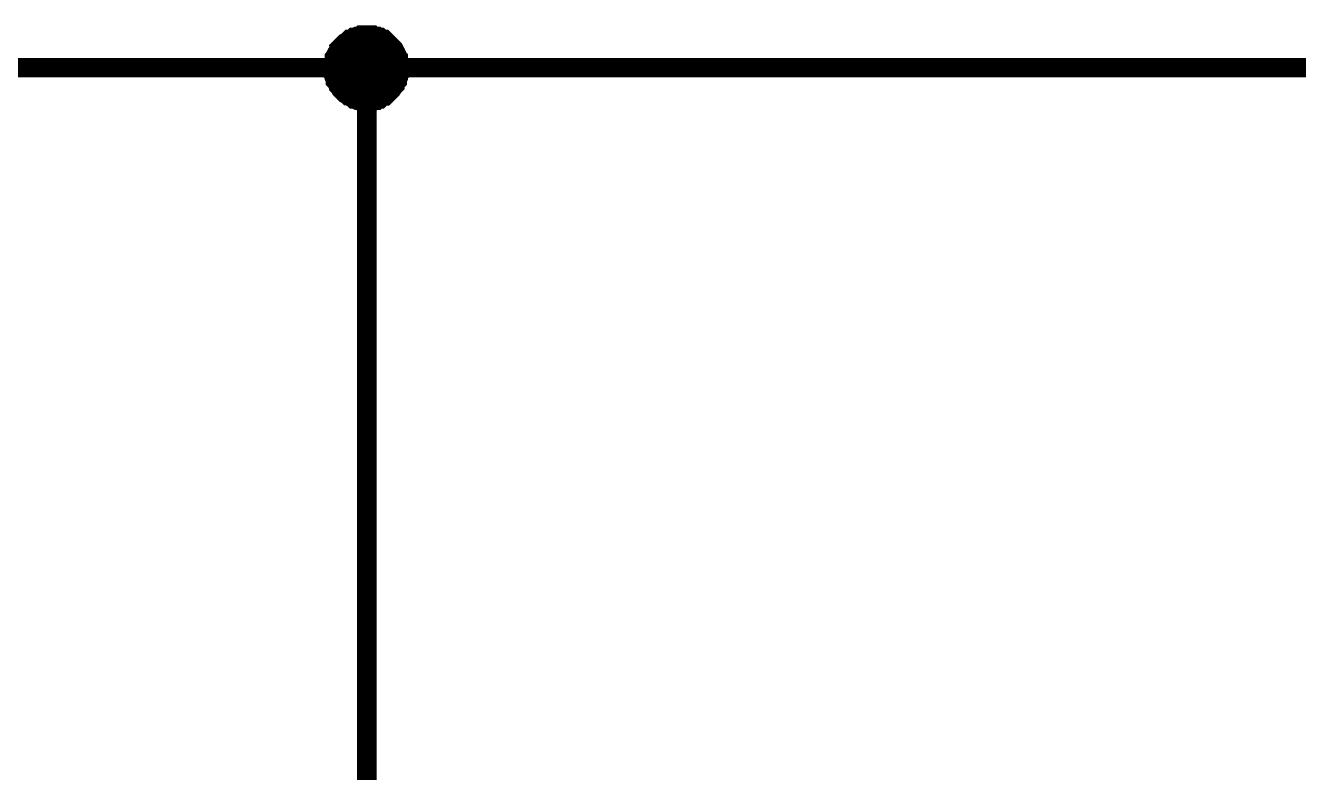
# Model space of a CAD drawing. Header units: millimetres. Extents: x -2024 to 917, y -725 to 13.
# Drawn here: x 406.88 to 426.39, y -172.08 to -160.64 of the extents above; entities that cross this region are included whole.
import ezdxf

# ---------------------------------------------------------------- set-up
doc = ezdxf.new("R2010")
doc.units = ezdxf.units.MM
doc.layers.add('Sheet', color=255, linetype='Continuous')

msp = doc.modelspace()

# ---------------------------------------------------------------- linework, layer by layer
at = {"layer": 'Sheet'}
for points, const_width in [([(411.599, -161.282), (411.599, -161.265), (411.599, -161.232), (411.599, -161.216), (411.616, -161.183), (411.616, -161.166), (411.616, -161.133), (411.632, -161.116), (411.632, -161.1), (411.649, -161.067), (411.665, -161.05), (411.682, -161.034), (411.682, -161), (411.699, -160.984), (411.715, -160.967), (411.732, -160.951), (411.748, -160.934), (411.765, -160.918), (411.781, -160.901), (411.814, -160.884), (411.831, -160.868), (411.848, -160.851), (411.864, -160.851), (411.897, -160.835), (411.914, -160.818), (411.93, -160.818), (411.963, -160.802), (411.98, -160.802), (412.013, -160.802), (412.03, -160.785), (412.063, -160.785), (412.079, -160.785), (412.112, -160.785)], 0.3), ([(411.599, -161.282), (411.599, -161.265), (411.599, -161.232), (411.599, -161.216), (411.616, -161.183), (411.616, -161.166), (411.616, -161.133), (411.632, -161.116), (411.632, -161.1), (411.649, -161.067), (411.665, -161.05), (411.682, -161.034), (411.682, -161), (411.699, -160.984), (411.715, -160.967), (411.732, -160.951), (411.748, -160.934), (411.765, -160.918), (411.781, -160.901), (411.814, -160.884), (411.831, -160.868), (411.848, -160.851), (411.864, -160.851), (411.897, -160.835), (411.914, -160.818), (411.93, -160.818), (411.963, -160.802), (411.98, -160.802), (412.013, -160.802), (412.03, -160.785), (412.063, -160.785), (412.079, -160.785), (412.112, -160.785)], 0.3), ([(411.599, -161.282), (411.599, -161.265), (411.599, -161.232), (411.599, -161.216), (411.616, -161.183), (411.616, -161.166), (411.616, -161.133), (411.632, -161.116), (411.632, -161.1), (411.649, -161.067), (411.665, -161.05), (411.682, -161.034), (411.682, -161), (411.699, -160.984), (411.715, -160.967), (411.732, -160.951), (411.748, -160.934), (411.765, -160.918), (411.781, -160.901), (411.814, -160.884), (411.831, -160.868), (411.848, -160.851), (411.864, -160.851), (411.897, -160.835), (411.914, -160.818), (411.93, -160.818), (411.963, -160.802), (411.98, -160.802), (412.013, -160.802), (412.03, -160.785), (412.063, -160.785), (412.079, -160.785), (412.112, -160.785)], 0.3), ([(411.599, -161.282), (411.599, -161.265), (411.599, -161.232), (411.599, -161.216), (411.616, -161.183), (411.616, -161.166), (411.616, -161.133), (411.632, -161.116), (411.632, -161.1), (411.649, -161.067), (411.665, -161.05), (411.682, -161.034), (411.682, -161), (411.699, -160.984), (411.715, -160.967), (411.732, -160.951), (411.748, -160.934), (411.765, -160.918), (411.781, -160.901), (411.814, -160.884), (411.831, -160.868), (411.848, -160.851), (411.864, -160.851), (411.897, -160.835), (411.914, -160.818), (411.93, -160.818), (411.963, -160.802), (411.98, -160.802), (412.013, -160.802), (412.03, -160.785), (412.063, -160.785), (412.079, -160.785), (412.112, -160.785)], 0.3), ([(412.112, -160.785), (412.112, -160.785)], 0.3), ([(412.112, -160.785), (412.145, -160.785), (412.162, -160.785), (412.195, -160.785), (412.212, -160.802), (412.245, -160.802), (412.261, -160.802), (412.278, -160.818), (412.311, -160.818), (412.328, -160.835), (412.344, -160.851), (412.377, -160.851), (412.394, -160.868), (412.41, -160.884), (412.427, -160.901), (412.443, -160.918), (412.46, -160.934), (412.476, -160.951), (412.493, -160.967), (412.51, -160.984), (412.526, -161), (412.543, -161.034), (412.543, -161.05), (412.559, -161.067), (412.576, -161.1), (412.576, -161.116), (412.592, -161.133), (412.592, -161.166), (412.592, -161.183), (412.609, -161.216), (412.609, -161.232), (412.609, -161.265), (412.609, -161.282)], 0.3), ([(412.112, -160.785), (412.112, -160.785)], 0.3), ([(412.112, -160.785), (412.145, -160.785), (412.162, -160.785), (412.195, -160.785), (412.212, -160.802), (412.245, -160.802), (412.261, -160.802), (412.278, -160.818), (412.311, -160.818), (412.328, -160.835), (412.344, -160.851), (412.377, -160.851), (412.394, -160.868), (412.41, -160.884), (412.427, -160.901), (412.443, -160.918), (412.46, -160.934), (412.476, -160.951), (412.493, -160.967), (412.51, -160.984), (412.526, -161), (412.543, -161.034), (412.543, -161.05), (412.559, -161.067), (412.576, -161.1), (412.576, -161.116), (412.592, -161.133), (412.592, -161.166), (412.592, -161.183), (412.609, -161.216), (412.609, -161.232), (412.609, -161.265), (412.609, -161.282)], 0.3), ([(412.112, -160.785), (412.112, -160.785)], 0.3), ([(412.112, -160.785), (412.145, -160.785), (412.162, -160.785), (412.195, -160.785), (412.212, -160.802), (412.245, -160.802), (412.261, -160.802), (412.278, -160.818), (412.311, -160.818), (412.328, -160.835), (412.344, -160.851), (412.377, -160.851), (412.394, -160.868), (412.41, -160.884), (412.427, -160.901), (412.443, -160.918), (412.46, -160.934), (412.476, -160.951), (412.493, -160.967), (412.51, -160.984), (412.526, -161), (412.543, -161.034), (412.543, -161.05), (412.559, -161.067), (412.576, -161.1), (412.576, -161.116), (412.592, -161.133), (412.592, -161.166), (412.592, -161.183), (412.609, -161.216), (412.609, -161.232), (412.609, -161.265), (412.609, -161.282)], 0.3), ([(412.112, -160.785), (412.112, -160.785)], 0.3), ([(412.112, -160.785), (412.145, -160.785), (412.162, -160.785), (412.195, -160.785), (412.212, -160.802), (412.245, -160.802), (412.261, -160.802), (412.278, -160.818), (412.311, -160.818), (412.328, -160.835), (412.344, -160.851), (412.377, -160.851), (412.394, -160.868), (412.41, -160.884), (412.427, -160.901), (412.443, -160.918), (412.46, -160.934), (412.476, -160.951), (412.493, -160.967), (412.51, -160.984), (412.526, -161), (412.543, -161.034), (412.543, -161.05), (412.559, -161.067), (412.576, -161.1), (412.576, -161.116), (412.592, -161.133), (412.592, -161.166), (412.592, -161.183), (412.609, -161.216), (412.609, -161.232), (412.609, -161.265), (412.609, -161.282)], 0.3), ([(411.599, -161.282), (411.599, -161.265), (411.599, -161.232), (411.599, -161.216), (411.616, -161.183), (411.616, -161.166), (411.616, -161.133), (411.632, -161.116), (411.632, -161.1), (411.649, -161.067), (411.665, -161.05), (411.682, -161.034), (411.682, -161), (411.699, -160.984), (411.715, -160.967), (411.732, -160.951), (411.748, -160.934), (411.765, -160.918), (411.781, -160.901), (411.814, -160.884), (411.831, -160.868), (411.848, -160.851), (411.864, -160.851), (411.897, -160.835), (411.914, -160.818), (411.93, -160.818), (411.963, -160.802), (411.98, -160.802), (412.013, -160.802), (412.03, -160.785), (412.063, -160.785), (412.079, -160.785), (412.112, -160.785)], 0.0991), ([(411.599, -161.282), (411.599, -161.265), (411.599, -161.232), (411.599, -161.216), (411.616, -161.183), (411.616, -161.166), (411.616, -161.133), (411.632, -161.116), (411.632, -161.1), (411.649, -161.067), (411.665, -161.05), (411.682, -161.034), (411.682, -161), (411.699, -160.984), (411.715, -160.967), (411.732, -160.951), (411.748, -160.934), (411.765, -160.918), (411.781, -160.901), (411.814, -160.884), (411.831, -160.868), (411.848, -160.851), (411.864, -160.851), (411.897, -160.835), (411.914, -160.818), (411.93, -160.818), (411.963, -160.802), (411.98, -160.802), (412.013, -160.802), (412.03, -160.785), (412.063, -160.785), (412.079, -160.785), (412.112, -160.785)], 0.0991), ([(411.599, -161.282), (411.599, -161.265), (411.599, -161.232), (411.599, -161.216), (411.616, -161.183), (411.616, -161.166), (411.616, -161.133), (411.632, -161.116), (411.632, -161.1), (411.649, -161.067), (411.665, -161.05), (411.682, -161.034), (411.682, -161), (411.699, -160.984), (411.715, -160.967), (411.732, -160.951), (411.748, -160.934), (411.765, -160.918), (411.781, -160.901), (411.814, -160.884), (411.831, -160.868), (411.848, -160.851), (411.864, -160.851), (411.897, -160.835), (411.914, -160.818), (411.93, -160.818), (411.963, -160.802), (411.98, -160.802), (412.013, -160.802), (412.03, -160.785), (412.063, -160.785), (412.079, -160.785), (412.112, -160.785)], 0.0991), ([(411.599, -161.282), (411.599, -161.265), (411.599, -161.232), (411.599, -161.216), (411.616, -161.183), (411.616, -161.166), (411.616, -161.133), (411.632, -161.116), (411.632, -161.1), (411.649, -161.067), (411.665, -161.05), (411.682, -161.034), (411.682, -161), (411.699, -160.984), (411.715, -160.967), (411.732, -160.951), (411.748, -160.934), (411.765, -160.918), (411.781, -160.901), (411.814, -160.884), (411.831, -160.868), (411.848, -160.851), (411.864, -160.851), (411.897, -160.835), (411.914, -160.818), (411.93, -160.818), (411.963, -160.802), (411.98, -160.802), (412.013, -160.802), (412.03, -160.785), (412.063, -160.785), (412.079, -160.785), (412.112, -160.785)], 0.0991), ([(412.112, -160.785), (412.112, -160.785)], 0.0991), ([(412.112, -160.785), (412.145, -160.785), (412.162, -160.785), (412.195, -160.785), (412.212, -160.802), (412.245, -160.802), (412.261, -160.802), (412.278, -160.818), (412.311, -160.818), (412.328, -160.835), (412.344, -160.851), (412.377, -160.851), (412.394, -160.868), (412.41, -160.884), (412.427, -160.901), (412.443, -160.918), (412.46, -160.934), (412.476, -160.951), (412.493, -160.967), (412.51, -160.984), (412.526, -161), (412.543, -161.034), (412.543, -161.05), (412.559, -161.067), (412.576, -161.1), (412.576, -161.116), (412.592, -161.133), (412.592, -161.166), (412.592, -161.183), (412.609, -161.216), (412.609, -161.232), (412.609, -161.265), (412.609, -161.282)], 0.0991), ([(412.112, -160.785), (412.112, -160.785)], 0.0991), ([(412.112, -160.785), (412.145, -160.785), (412.162, -160.785), (412.195, -160.785), (412.212, -160.802), (412.245, -160.802), (412.261, -160.802), (412.278, -160.818), (412.311, -160.818), (412.328, -160.835), (412.344, -160.851), (412.377, -160.851), (412.394, -160.868), (412.41, -160.884), (412.427, -160.901), (412.443, -160.918), (412.46, -160.934), (412.476, -160.951), (412.493, -160.967), (412.51, -160.984), (412.526, -161), (412.543, -161.034), (412.543, -161.05), (412.559, -161.067), (412.576, -161.1), (412.576, -161.116), (412.592, -161.133), (412.592, -161.166), (412.592, -161.183), (412.609, -161.216), (412.609, -161.232), (412.609, -161.265), (412.609, -161.282)], 0.0991), ([(412.112, -160.785), (412.112, -160.785)], 0.0991), ([(412.112, -160.785), (412.145, -160.785), (412.162, -160.785), (412.195, -160.785), (412.212, -160.802), (412.245, -160.802), (412.261, -160.802), (412.278, -160.818), (412.311, -160.818), (412.328, -160.835), (412.344, -160.851), (412.377, -160.851), (412.394, -160.868), (412.41, -160.884), (412.427, -160.901), (412.443, -160.918), (412.46, -160.934), (412.476, -160.951), (412.493, -160.967), (412.51, -160.984), (412.526, -161), (412.543, -161.034), (412.543, -161.05), (412.559, -161.067), (412.576, -161.1), (412.576, -161.116), (412.592, -161.133), (412.592, -161.166), (412.592, -161.183), (412.609, -161.216), (412.609, -161.232), (412.609, -161.265), (412.609, -161.282)], 0.0991), ([(412.112, -160.785), (412.112, -160.785)], 0.0991), ([(412.112, -160.785), (412.145, -160.785), (412.162, -160.785), (412.195, -160.785), (412.212, -160.802), (412.245, -160.802), (412.261, -160.802), (412.278, -160.818), (412.311, -160.818), (412.328, -160.835), (412.344, -160.851), (412.377, -160.851), (412.394, -160.868), (412.41, -160.884), (412.427, -160.901), (412.443, -160.918), (412.46, -160.934), (412.476, -160.951), (412.493, -160.967), (412.51, -160.984), (412.526, -161), (412.543, -161.034), (412.543, -161.05), (412.559, -161.067), (412.576, -161.1), (412.576, -161.116), (412.592, -161.133), (412.592, -161.166), (412.592, -161.183), (412.609, -161.216), (412.609, -161.232), (412.609, -161.265), (412.609, -161.282)], 0.0991), ([(337.136, -166.283), (337.136, -161.282), (412.112, -161.282), (432.089, -161.282), (452.083, -161.282), (479.575, -161.282), (557.034, -161.282)], 0.3), ([(412.112, -161.795), (412.079, -161.795), (412.063, -161.795), (412.03, -161.795), (412.013, -161.779), (411.98, -161.779), (411.963, -161.779), (411.93, -161.762), (411.914, -161.762), (411.897, -161.746), (411.864, -161.729), (411.848, -161.712), (411.831, -161.712), (411.814, -161.696), (411.781, -161.679), (411.765, -161.663), (411.748, -161.646), (411.732, -161.63), (411.715, -161.613), (411.699, -161.58), (411.682, -161.563), (411.682, -161.547), (411.665, -161.53), (411.649, -161.497), (411.632, -161.481), (411.632, -161.464), (411.616, -161.431), (411.616, -161.414), (411.616, -161.381), (411.599, -161.365), (411.599, -161.332), (411.599, -161.315), (411.599, -161.282)], 0.3), ([(411.599, -161.282), (411.599, -161.282)], 0.3), ([(412.112, -161.795), (412.079, -161.795), (412.063, -161.795), (412.03, -161.795), (412.013, -161.779), (411.98, -161.779), (411.963, -161.779), (411.93, -161.762), (411.914, -161.762), (411.897, -161.746), (411.864, -161.729), (411.848, -161.712), (411.831, -161.712), (411.814, -161.696), (411.781, -161.679), (411.765, -161.663), (411.748, -161.646), (411.732, -161.63), (411.715, -161.613), (411.699, -161.58), (411.682, -161.563), (411.682, -161.547), (411.665, -161.53), (411.649, -161.497), (411.632, -161.481), (411.632, -161.464), (411.616, -161.431), (411.616, -161.414), (411.616, -161.381), (411.599, -161.365), (411.599, -161.332), (411.599, -161.315), (411.599, -161.282)], 0.3), ([(411.599, -161.282), (411.599, -161.282)], 0.3), ([(412.112, -161.795), (412.079, -161.795), (412.063, -161.795), (412.03, -161.795), (412.013, -161.779), (411.98, -161.779), (411.963, -161.779), (411.93, -161.762), (411.914, -161.762), (411.897, -161.746), (411.864, -161.729), (411.848, -161.712), (411.831, -161.712), (411.814, -161.696), (411.781, -161.679), (411.765, -161.663), (411.748, -161.646), (411.732, -161.63), (411.715, -161.613), (411.699, -161.58), (411.682, -161.563), (411.682, -161.547), (411.665, -161.53), (411.649, -161.497), (411.632, -161.481), (411.632, -161.464), (411.616, -161.431), (411.616, -161.414), (411.616, -161.381), (411.599, -161.365), (411.599, -161.332), (411.599, -161.315), (411.599, -161.282)], 0.3), ([(411.599, -161.282), (411.599, -161.282)], 0.3), ([(412.112, -161.795), (412.079, -161.795), (412.063, -161.795), (412.03, -161.795), (412.013, -161.779), (411.98, -161.779), (411.963, -161.779), (411.93, -161.762), (411.914, -161.762), (411.897, -161.746), (411.864, -161.729), (411.848, -161.712), (411.831, -161.712), (411.814, -161.696), (411.781, -161.679), (411.765, -161.663), (411.748, -161.646), (411.732, -161.63), (411.715, -161.613), (411.699, -161.58), (411.682, -161.563), (411.682, -161.547), (411.665, -161.53), (411.649, -161.497), (411.632, -161.481), (411.632, -161.464), (411.616, -161.431), (411.616, -161.414), (411.616, -161.381), (411.599, -161.365), (411.599, -161.332), (411.599, -161.315), (411.599, -161.282)], 0.3), ([(411.599, -161.282), (411.599, -161.282)], 0.3), ([(412.112, -161.795), (412.079, -161.795), (412.063, -161.795), (412.03, -161.795), (412.013, -161.779), (411.98, -161.779), (411.963, -161.779), (411.93, -161.762), (411.914, -161.762), (411.897, -161.746), (411.864, -161.729), (411.848, -161.712), (411.831, -161.712), (411.814, -161.696), (411.781, -161.679), (411.765, -161.663), (411.748, -161.646), (411.732, -161.63), (411.715, -161.613), (411.699, -161.58), (411.682, -161.563), (411.682, -161.547), (411.665, -161.53), (411.649, -161.497), (411.632, -161.481), (411.632, -161.464), (411.616, -161.431), (411.616, -161.414), (411.616, -161.381), (411.599, -161.365), (411.599, -161.332), (411.599, -161.315), (411.599, -161.282)], 0.0991), ([(411.599, -161.282), (411.599, -161.282)], 0.0991), ([(412.112, -161.795), (412.079, -161.795), (412.063, -161.795), (412.03, -161.795), (412.013, -161.779), (411.98, -161.779), (411.963, -161.779), (411.93, -161.762), (411.914, -161.762), (411.897, -161.746), (411.864, -161.729), (411.848, -161.712), (411.831, -161.712), (411.814, -161.696), (411.781, -161.679), (411.765, -161.663), (411.748, -161.646), (411.732, -161.63), (411.715, -161.613), (411.699, -161.58), (411.682, -161.563), (411.682, -161.547), (411.665, -161.53), (411.649, -161.497), (411.632, -161.481), (411.632, -161.464), (411.616, -161.431), (411.616, -161.414), (411.616, -161.381), (411.599, -161.365), (411.599, -161.332), (411.599, -161.315), (411.599, -161.282)], 0.0991), ([(411.599, -161.282), (411.599, -161.282)], 0.0991), ([(412.112, -161.795), (412.079, -161.795), (412.063, -161.795), (412.03, -161.795), (412.013, -161.779), (411.98, -161.779), (411.963, -161.779), (411.93, -161.762), (411.914, -161.762), (411.897, -161.746), (411.864, -161.729), (411.848, -161.712), (411.831, -161.712), (411.814, -161.696), (411.781, -161.679), (411.765, -161.663), (411.748, -161.646), (411.732, -161.63), (411.715, -161.613), (411.699, -161.58), (411.682, -161.563), (411.682, -161.547), (411.665, -161.53), (411.649, -161.497), (411.632, -161.481), (411.632, -161.464), (411.616, -161.431), (411.616, -161.414), (411.616, -161.381), (411.599, -161.365), (411.599, -161.332), (411.599, -161.315), (411.599, -161.282)], 0.0991), ([(411.599, -161.282), (411.599, -161.282)], 0.0991), ([(412.112, -161.795), (412.079, -161.795), (412.063, -161.795), (412.03, -161.795), (412.013, -161.779), (411.98, -161.779), (411.963, -161.779), (411.93, -161.762), (411.914, -161.762), (411.897, -161.746), (411.864, -161.729), (411.848, -161.712), (411.831, -161.712), (411.814, -161.696), (411.781, -161.679), (411.765, -161.663), (411.748, -161.646), (411.732, -161.63), (411.715, -161.613), (411.699, -161.58), (411.682, -161.563), (411.682, -161.547), (411.665, -161.53), (411.649, -161.497), (411.632, -161.481), (411.632, -161.464), (411.616, -161.431), (411.616, -161.414), (411.616, -161.381), (411.599, -161.365), (411.599, -161.332), (411.599, -161.315), (411.599, -161.282)], 0.0991), ([(411.599, -161.282), (411.599, -161.282)], 0.0991), ([(412.112, -176.284), (412.112, -161.282)], 0.3), ([(412.609, -161.282), (412.609, -161.315), (412.609, -161.332), (412.609, -161.365), (412.592, -161.381), (412.592, -161.414), (412.592, -161.431), (412.576, -161.464), (412.576, -161.481), (412.559, -161.497), (412.543, -161.53), (412.543, -161.547), (412.526, -161.563), (412.51, -161.58), (412.493, -161.613), (412.476, -161.63), (412.46, -161.646), (412.443, -161.663), (412.427, -161.679), (412.41, -161.696), (412.394, -161.712), (412.377, -161.712), (412.344, -161.729), (412.328, -161.746), (412.311, -161.762), (412.278, -161.762), (412.261, -161.779), (412.245, -161.779), (412.212, -161.779), (412.195, -161.795), (412.162, -161.795), (412.145, -161.795), (412.112, -161.795)], 0.3), ([(412.609, -161.282), (412.609, -161.315), (412.609, -161.332), (412.609, -161.365), (412.592, -161.381), (412.592, -161.414), (412.592, -161.431), (412.576, -161.464), (412.576, -161.481), (412.559, -161.497), (412.543, -161.53), (412.543, -161.547), (412.526, -161.563), (412.51, -161.58), (412.493, -161.613), (412.476, -161.63), (412.46, -161.646), (412.443, -161.663), (412.427, -161.679), (412.41, -161.696), (412.394, -161.712), (412.377, -161.712), (412.344, -161.729), (412.328, -161.746), (412.311, -161.762), (412.278, -161.762), (412.261, -161.779), (412.245, -161.779), (412.212, -161.779), (412.195, -161.795), (412.162, -161.795), (412.145, -161.795), (412.112, -161.795)], 0.3), ([(412.609, -161.282), (412.609, -161.315), (412.609, -161.332), (412.609, -161.365), (412.592, -161.381), (412.592, -161.414), (412.592, -161.431), (412.576, -161.464), (412.576, -161.481), (412.559, -161.497), (412.543, -161.53), (412.543, -161.547), (412.526, -161.563), (412.51, -161.58), (412.493, -161.613), (412.476, -161.63), (412.46, -161.646), (412.443, -161.663), (412.427, -161.679), (412.41, -161.696), (412.394, -161.712), (412.377, -161.712), (412.344, -161.729), (412.328, -161.746), (412.311, -161.762), (412.278, -161.762), (412.261, -161.779), (412.245, -161.779), (412.212, -161.779), (412.195, -161.795), (412.162, -161.795), (412.145, -161.795), (412.112, -161.795)], 0.3), ([(412.609, -161.282), (412.609, -161.315), (412.609, -161.332), (412.609, -161.365), (412.592, -161.381), (412.592, -161.414), (412.592, -161.431), (412.576, -161.464), (412.576, -161.481), (412.559, -161.497), (412.543, -161.53), (412.543, -161.547), (412.526, -161.563), (412.51, -161.58), (412.493, -161.613), (412.476, -161.63), (412.46, -161.646), (412.443, -161.663), (412.427, -161.679), (412.41, -161.696), (412.394, -161.712), (412.377, -161.712), (412.344, -161.729), (412.328, -161.746), (412.311, -161.762), (412.278, -161.762), (412.261, -161.779), (412.245, -161.779), (412.212, -161.779), (412.195, -161.795), (412.162, -161.795), (412.145, -161.795), (412.112, -161.795)], 0.3), ([(412.609, -161.282), (412.609, -161.315), (412.609, -161.332), (412.609, -161.365), (412.592, -161.381), (412.592, -161.414), (412.592, -161.431), (412.576, -161.464), (412.576, -161.481), (412.559, -161.497), (412.543, -161.53), (412.543, -161.547), (412.526, -161.563), (412.51, -161.58), (412.493, -161.613), (412.476, -161.63), (412.46, -161.646), (412.443, -161.663), (412.427, -161.679), (412.41, -161.696), (412.394, -161.712), (412.377, -161.712), (412.344, -161.729), (412.328, -161.746), (412.311, -161.762), (412.278, -161.762), (412.261, -161.779), (412.245, -161.779), (412.212, -161.779), (412.195, -161.795), (412.162, -161.795), (412.145, -161.795), (412.112, -161.795)], 0.0991), ([(412.609, -161.282), (412.609, -161.315), (412.609, -161.332), (412.609, -161.365), (412.592, -161.381), (412.592, -161.414), (412.592, -161.431), (412.576, -161.464), (412.576, -161.481), (412.559, -161.497), (412.543, -161.53), (412.543, -161.547), (412.526, -161.563), (412.51, -161.58), (412.493, -161.613), (412.476, -161.63), (412.46, -161.646), (412.443, -161.663), (412.427, -161.679), (412.41, -161.696), (412.394, -161.712), (412.377, -161.712), (412.344, -161.729), (412.328, -161.746), (412.311, -161.762), (412.278, -161.762), (412.261, -161.779), (412.245, -161.779), (412.212, -161.779), (412.195, -161.795), (412.162, -161.795), (412.145, -161.795), (412.112, -161.795)], 0.0991), ([(412.609, -161.282), (412.609, -161.315), (412.609, -161.332), (412.609, -161.365), (412.592, -161.381), (412.592, -161.414), (412.592, -161.431), (412.576, -161.464), (412.576, -161.481), (412.559, -161.497), (412.543, -161.53), (412.543, -161.547), (412.526, -161.563), (412.51, -161.58), (412.493, -161.613), (412.476, -161.63), (412.46, -161.646), (412.443, -161.663), (412.427, -161.679), (412.41, -161.696), (412.394, -161.712), (412.377, -161.712), (412.344, -161.729), (412.328, -161.746), (412.311, -161.762), (412.278, -161.762), (412.261, -161.779), (412.245, -161.779), (412.212, -161.779), (412.195, -161.795), (412.162, -161.795), (412.145, -161.795), (412.112, -161.795)], 0.0991), ([(412.609, -161.282), (412.609, -161.315), (412.609, -161.332), (412.609, -161.365), (412.592, -161.381), (412.592, -161.414), (412.592, -161.431), (412.576, -161.464), (412.576, -161.481), (412.559, -161.497), (412.543, -161.53), (412.543, -161.547), (412.526, -161.563), (412.51, -161.58), (412.493, -161.613), (412.476, -161.63), (412.46, -161.646), (412.443, -161.663), (412.427, -161.679), (412.41, -161.696), (412.394, -161.712), (412.377, -161.712), (412.344, -161.729), (412.328, -161.746), (412.311, -161.762), (412.278, -161.762), (412.261, -161.779), (412.245, -161.779), (412.212, -161.779), (412.195, -161.795), (412.162, -161.795), (412.145, -161.795), (412.112, -161.795)], 0.0991), ([(412.609, -161.282), (412.609, -161.282), (412.609, -161.282), (412.609, -161.282), (412.609, -161.282), (412.609, -161.282), (412.609, -161.282), (412.609, -161.282), (412.609, -161.282), (412.609, -161.282), (412.609, -161.282), (412.609, -161.282), (412.609, -161.282), (412.609, -161.282), (412.609, -161.282), (412.609, -161.282), (412.609, -161.282), (412.609, -161.282), (412.609, -161.282), (412.609, -161.282), (412.609, -161.282), (412.609, -161.282), (412.609, -161.282), (412.609, -161.282), (412.609, -161.282), (412.609, -161.282), (412.609, -161.282), (412.609, -161.282), (412.609, -161.282), (412.609, -161.282), (412.609, -161.282), (412.609, -161.282), (412.609, -161.282)], 0.3), ([(412.609, -161.282), (412.609, -161.282)], 0.3), ([(412.609, -161.282), (412.609, -161.282), (412.609, -161.282), (412.609, -161.282), (412.609, -161.282), (412.609, -161.282), (412.609, -161.282), (412.609, -161.282), (412.609, -161.282), (412.609, -161.282), (412.609, -161.282), (412.609, -161.282), (412.609, -161.282), (412.609, -161.282), (412.609, -161.282), (412.609, -161.282), (412.609, -161.282), (412.609, -161.282), (412.609, -161.282), (412.609, -161.282), (412.609, -161.282), (412.609, -161.282), (412.609, -161.282), (412.609, -161.282), (412.609, -161.282), (412.609, -161.282), (412.609, -161.282), (412.609, -161.282), (412.609, -161.282), (412.609, -161.282), (412.609, -161.282), (412.609, -161.282), (412.609, -161.282)], 0.3), ([(412.609, -161.282), (412.609, -161.282)], 0.3), ([(412.609, -161.282), (412.609, -161.282), (412.609, -161.282), (412.609, -161.282), (412.609, -161.282), (412.609, -161.282), (412.609, -161.282), (412.609, -161.282), (412.609, -161.282), (412.609, -161.282), (412.609, -161.282), (412.609, -161.282), (412.609, -161.282), (412.609, -161.282), (412.609, -161.282), (412.609, -161.282), (412.609, -161.282), (412.609, -161.282), (412.609, -161.282), (412.609, -161.282), (412.609, -161.282), (412.609, -161.282), (412.609, -161.282), (412.609, -161.282), (412.609, -161.282), (412.609, -161.282), (412.609, -161.282), (412.609, -161.282), (412.609, -161.282), (412.609, -161.282), (412.609, -161.282), (412.609, -161.282), (412.609, -161.282)], 0.3), ([(412.609, -161.282), (412.609, -161.282)], 0.3), ([(412.609, -161.282), (412.609, -161.282), (412.609, -161.282), (412.609, -161.282), (412.609, -161.282), (412.609, -161.282), (412.609, -161.282), (412.609, -161.282), (412.609, -161.282), (412.609, -161.282), (412.609, -161.282), (412.609, -161.282), (412.609, -161.282), (412.609, -161.282), (412.609, -161.282), (412.609, -161.282), (412.609, -161.282), (412.609, -161.282), (412.609, -161.282), (412.609, -161.282), (412.609, -161.282), (412.609, -161.282), (412.609, -161.282), (412.609, -161.282), (412.609, -161.282), (412.609, -161.282), (412.609, -161.282), (412.609, -161.282), (412.609, -161.282), (412.609, -161.282), (412.609, -161.282), (412.609, -161.282), (412.609, -161.282)], 0.3), ([(412.609, -161.282), (412.609, -161.282)], 0.3), ([(412.609, -161.282), (412.609, -161.282), (412.609, -161.282), (412.609, -161.282), (412.609, -161.282), (412.609, -161.282), (412.609, -161.282), (412.609, -161.282), (412.609, -161.282), (412.609, -161.282), (412.609, -161.282), (412.609, -161.282), (412.609, -161.282), (412.609, -161.282), (412.609, -161.282), (412.609, -161.282), (412.609, -161.282), (412.609, -161.282), (412.609, -161.282), (412.609, -161.282), (412.609, -161.282), (412.609, -161.282), (412.609, -161.282), (412.609, -161.282), (412.609, -161.282), (412.609, -161.282), (412.609, -161.282), (412.609, -161.282), (412.609, -161.282), (412.609, -161.282), (412.609, -161.282), (412.609, -161.282), (412.609, -161.282)], 0.0991), ([(412.609, -161.282), (412.609, -161.282)], 0.0991), ([(412.609, -161.282), (412.609, -161.282), (412.609, -161.282), (412.609, -161.282), (412.609, -161.282), (412.609, -161.282), (412.609, -161.282), (412.609, -161.282), (412.609, -161.282), (412.609, -161.282), (412.609, -161.282), (412.609, -161.282), (412.609, -161.282), (412.609, -161.282), (412.609, -161.282), (412.609, -161.282), (412.609, -161.282), (412.609, -161.282), (412.609, -161.282), (412.609, -161.282), (412.609, -161.282), (412.609, -161.282), (412.609, -161.282), (412.609, -161.282), (412.609, -161.282), (412.609, -161.282), (412.609, -161.282), (412.609, -161.282), (412.609, -161.282), (412.609, -161.282), (412.609, -161.282), (412.609, -161.282), (412.609, -161.282)], 0.0991), ([(412.609, -161.282), (412.609, -161.282)], 0.0991), ([(412.609, -161.282), (412.609, -161.282), (412.609, -161.282), (412.609, -161.282), (412.609, -161.282), (412.609, -161.282), (412.609, -161.282), (412.609, -161.282), (412.609, -161.282), (412.609, -161.282), (412.609, -161.282), (412.609, -161.282), (412.609, -161.282), (412.609, -161.282), (412.609, -161.282), (412.609, -161.282), (412.609, -161.282), (412.609, -161.282), (412.609, -161.282), (412.609, -161.282), (412.609, -161.282), (412.609, -161.282), (412.609, -161.282), (412.609, -161.282), (412.609, -161.282), (412.609, -161.282), (412.609, -161.282), (412.609, -161.282), (412.609, -161.282), (412.609, -161.282), (412.609, -161.282), (412.609, -161.282), (412.609, -161.282)], 0.0991), ([(412.609, -161.282), (412.609, -161.282)], 0.0991), ([(412.609, -161.282), (412.609, -161.282), (412.609, -161.282), (412.609, -161.282), (412.609, -161.282), (412.609, -161.282), (412.609, -161.282), (412.609, -161.282), (412.609, -161.282), (412.609, -161.282), (412.609, -161.282), (412.609, -161.282), (412.609, -161.282), (412.609, -161.282), (412.609, -161.282), (412.609, -161.282), (412.609, -161.282), (412.609, -161.282), (412.609, -161.282), (412.609, -161.282), (412.609, -161.282), (412.609, -161.282), (412.609, -161.282), (412.609, -161.282), (412.609, -161.282), (412.609, -161.282), (412.609, -161.282), (412.609, -161.282), (412.609, -161.282), (412.609, -161.282), (412.609, -161.282), (412.609, -161.282), (412.609, -161.282)], 0.0991), ([(412.609, -161.282), (412.609, -161.282)], 0.0991)]:
    msp.add_lwpolyline(points, dxfattribs=dict(at, const_width=const_width))
at = {"layer": 'Sheet', "const_width": 0.508}
msp.add_lwpolyline([(411.835, -161.282, 1), (412.343, -161.282, 1)], format="xyb", close=True, dxfattribs=at)

doc.saveas('drawing.dxf')
